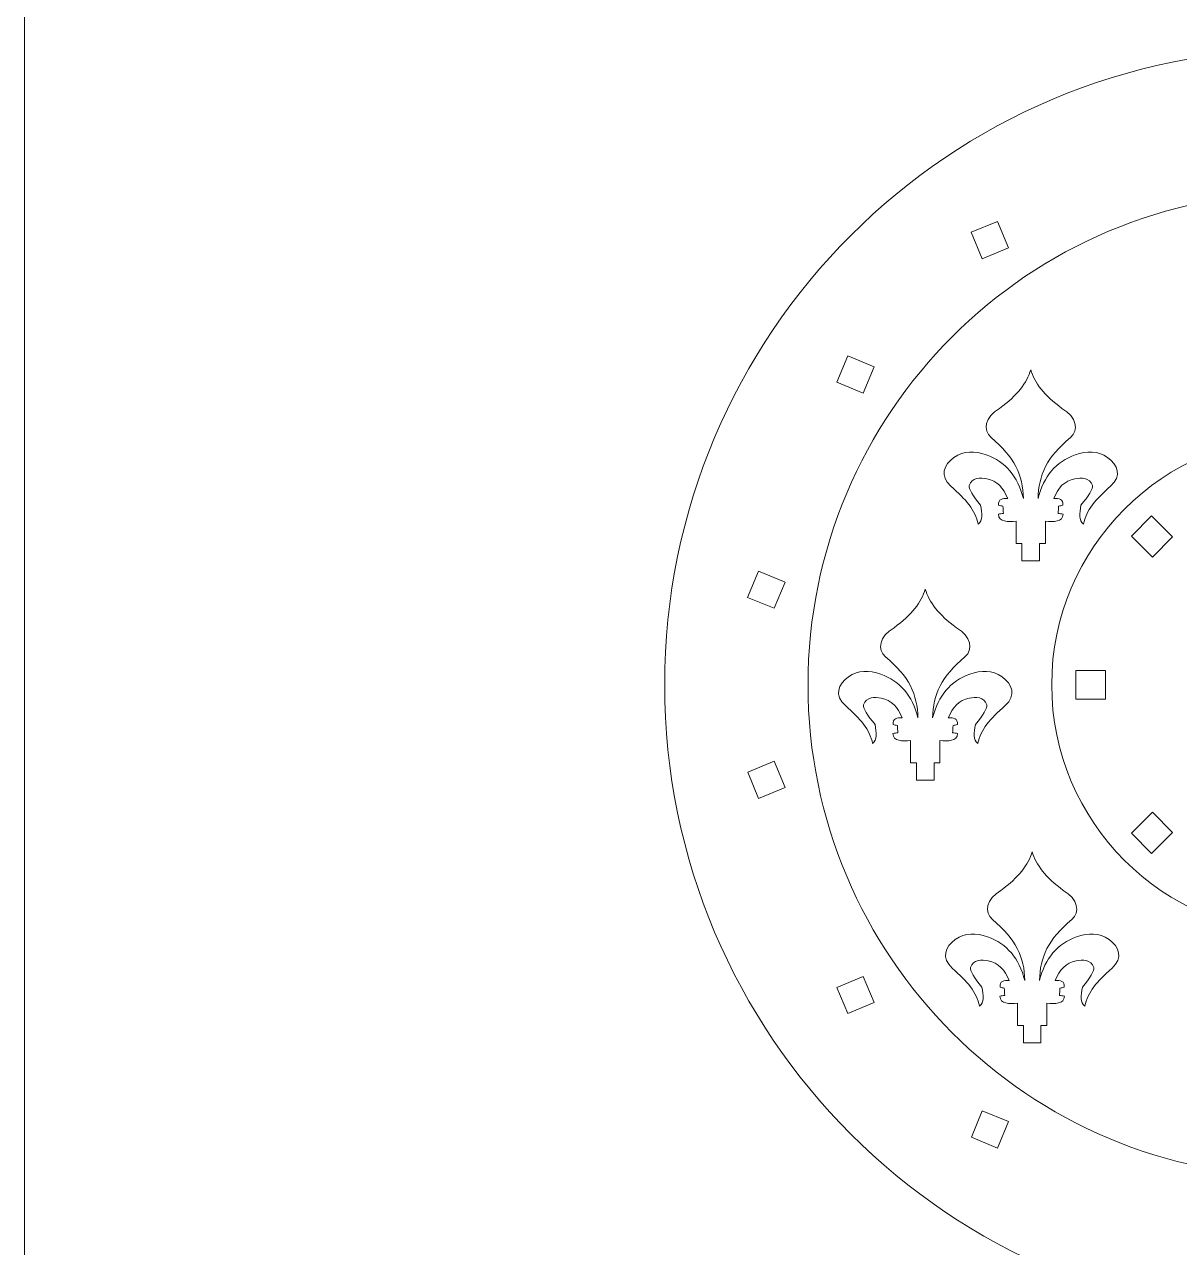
# Model space of a CAD drawing. Header units: centimetres. Extents: x -37.8 to 25.4, y -19.3 to 28.3.
# Drawn here: x -37.8 to -25.71, y -3.68 to 9.12 of the extents above; entities that cross this region are included whole.
import ezdxf

# ---------------------------------------------------------------- set-up
doc = ezdxf.new("R2010")
doc.units = ezdxf.units.CM
doc.header["$MEASUREMENT"] = 0
doc.layers.add('Camada 1', color=7, linetype='Continuous')

msp = doc.modelspace()

# ---------------------------------------------------------------- linework, layer by layer
at = {"layer": 'Camada 1', "color": 240, "lineweight": 20}
msp.add_open_spline([(-37.79744, -19.26119), (-37.79744, -19.26119), (-11.97891, -19.26119), (-11.97891, -19.26119), (-11.97891, -19.26119), (-11.97891, -19.26119), (-11.97891, 24.99913), (-11.97891, 24.99913), (-11.97891, 24.99913), (-11.97891, 24.99913), (-37.79744, 24.99913), (-37.79744, 24.99913), (-37.79744, 24.99913), (-37.79744, 24.99913), (-37.79744, -19.26119), (-37.79744, -19.26119), (-37.79744, -19.26119), (-37.79744, -19.26119), (-37.79744, -19.26119), (-37.79744, -19.26119)], degree=3, knots=[0, 0, 0, 0, 0.16666667, 0.16666667, 0.16666667, 0.16666667, 0.33333333, 0.33333333, 0.33333333, 0.33333333, 0.5, 0.5, 0.5, 0.5, 0.66666667, 0.66666667, 0.66666667, 0.66666667, 1, 1, 1, 1], dxfattribs=at)
at = {"layer": 'Camada 1', "color": 250, "lineweight": 9}
for points, knots in [([(-24.4481, 8.86135), (-20.7754, 8.86135), (-17.7981, 5.88405), (-17.7981, 2.21135), (-17.7981, 2.21135), (-17.7981, -1.46135), (-20.7754, -4.43865), (-24.4481, -4.43865), (-24.4481, -4.43865), (-28.1208, -4.43865), (-31.0981, -1.46135), (-31.0981, 2.21135), (-31.0981, 2.21135), (-31.0981, 5.88405), (-28.1208, 8.86135), (-24.4481, 8.86135)], [0, 0, 0, 0, 0.2, 0.2, 0.2, 0.2, 0.4, 0.4, 0.4, 0.4, 0.6, 0.6, 0.6, 0.6, 1, 1, 1, 1]), ([(-24.4481, 7.36135), (-21.60383, 7.36135), (-19.2981, 5.05562), (-19.2981, 2.21135), (-19.2981, 2.21135), (-19.2981, -0.63292), (-21.60383, -2.93865), (-24.4481, -2.93865), (-24.4481, -2.93865), (-27.29237, -2.93865), (-29.5981, -0.63292), (-29.5981, 2.21135), (-29.5981, 2.21135), (-29.5981, 5.05562), (-27.29237, 7.36135), (-24.4481, 7.36135)], [0, 0, 0, 0, 0.2, 0.2, 0.2, 0.2, 0.4, 0.4, 0.4, 0.4, 0.6, 0.6, 0.6, 0.6, 1, 1, 1, 1]), ([(-27.88976, 6.94607), (-27.88976, 6.94607), (-27.61466, 7.06002), (-27.61466, 7.06002), (-27.61466, 7.06002), (-27.61466, 7.06002), (-27.49985, 6.78286), (-27.49985, 6.78286), (-27.49985, 6.78286), (-27.49985, 6.78286), (-27.77496, 6.66891), (-27.77496, 6.66891), (-27.77496, 6.66891), (-27.77496, 6.66891), (-27.88976, 6.94607), (-27.88976, 6.94607)], [0, 0, 0, 0, 0.2, 0.2, 0.2, 0.2, 0.4, 0.4, 0.4, 0.4, 0.6, 0.6, 0.6, 0.6, 1, 1, 1, 1]), ([(-29.29706, 5.37722), (-29.29706, 5.37722), (-29.1831, 5.65232), (-29.1831, 5.65232), (-29.1831, 5.65232), (-29.1831, 5.65232), (-28.90594, 5.53752), (-28.90594, 5.53752), (-28.90594, 5.53752), (-28.90594, 5.53752), (-29.01989, 5.26242), (-29.01989, 5.26242), (-29.01989, 5.26242), (-29.01989, 5.26242), (-29.29706, 5.37722), (-29.29706, 5.37722)], [0, 0, 0, 0, 0.2, 0.2, 0.2, 0.2, 0.4, 0.4, 0.4, 0.4, 0.6, 0.6, 0.6, 0.6, 1, 1, 1, 1]), ([(-27.17521, 3.69034), (-27.17521, 3.69034), (-27.17521, 3.50656), (-27.17521, 3.50656), (-27.17521, 3.50656), (-27.17521, 3.50656), (-27.35899, 3.50656), (-27.35899, 3.50656), (-27.35899, 3.50656), (-27.35899, 3.50656), (-27.35899, 3.69034), (-27.35899, 3.69034), (-27.35899, 3.69034), (-27.35899, 3.69034), (-27.42025, 3.69034), (-27.42025, 3.69034), (-27.42025, 3.69034), (-27.42025, 3.69034), (-27.42025, 3.923), (-27.42025, 3.923), (-27.42025, 3.923), (-27.50277, 3.91514), (-27.60367, 3.91332), (-27.60465, 3.99633), (-27.60465, 3.99633), (-27.59137, 4.00014), (-27.56685, 4.00073), (-27.55357, 4.00454), (-27.55357, 4.00454), (-27.55524, 4.02935), (-27.55689, 4.05415), (-27.55855, 4.07895), (-27.55855, 4.07895), (-27.5735, 4.08277), (-27.58844, 4.08659), (-27.60337, 4.0904), (-27.60337, 4.0904), (-27.60876, 4.15574), (-27.56347, 4.16282), (-27.50876, 4.15908), (-27.50876, 4.15908), (-27.55278, 4.27447), (-27.61853, 4.34539), (-27.72788, 4.36515), (-27.72788, 4.36515), (-27.79394, 4.37708), (-27.88228, 4.38415), (-27.91214, 4.29647), (-27.91214, 4.29647), (-27.92282, 4.26511), (-27.86957, 4.18498), (-27.79262, 4.0904), (-27.79262, 4.0904), (-27.77565, 4.00048), (-27.76809, 3.93421), (-27.81752, 3.89006), (-27.81752, 3.89006), (-27.84859, 4.04077), (-27.94514, 4.14906), (-28.10292, 4.28897), (-28.10292, 4.28897), (-28.22292, 4.39538), (-28.17717, 4.51535), (-28.0715, 4.58838), (-28.0715, 4.58838), (-27.96632, 4.66107), (-27.85452, 4.66133), (-27.73286, 4.617), (-27.73286, 4.617), (-27.53039, 4.54321), (-27.40268, 4.39357), (-27.34441, 4.15908), (-27.34441, 4.15908), (-27.34736, 4.40437), (-27.43607, 4.5919), (-27.68306, 4.80016), (-27.68306, 4.80016), (-27.77223, 4.87536), (-27.74701, 5.01129), (-27.59342, 5.10353), (-27.59342, 5.10353), (-27.40741, 5.23788), (-27.30704, 5.37222), (-27.26711, 5.50656), (-27.26711, 5.50656), (-27.22717, 5.37222), (-27.1268, 5.23788), (-26.9408, 5.10353), (-26.9408, 5.10353), (-26.78719, 5.01129), (-26.76197, 4.87536), (-26.85115, 4.80016), (-26.85115, 4.80016), (-27.09813, 4.5919), (-27.18685, 4.40437), (-27.1898, 4.15908), (-27.1898, 4.15908), (-27.13153, 4.39357), (-27.00381, 4.54321), (-26.80135, 4.617), (-26.80135, 4.617), (-26.67969, 4.66133), (-26.56789, 4.66107), (-26.4627, 4.58838), (-26.4627, 4.58838), (-26.35704, 4.51535), (-26.31129, 4.39538), (-26.43129, 4.28897), (-26.43129, 4.28897), (-26.58907, 4.14906), (-26.68563, 4.04077), (-26.71669, 3.89006), (-26.71669, 3.89006), (-26.76611, 3.93421), (-26.75856, 4.00048), (-26.74159, 4.0904), (-26.74159, 4.0904), (-26.66463, 4.18498), (-26.61139, 4.26511), (-26.62207, 4.29647), (-26.62207, 4.29647), (-26.65193, 4.38415), (-26.74027, 4.37708), (-26.80633, 4.36515), (-26.80633, 4.36515), (-26.91568, 4.34539), (-26.98143, 4.27447), (-27.02546, 4.15908), (-27.02546, 4.15908), (-26.97075, 4.16282), (-26.92545, 4.15574), (-26.93083, 4.0904), (-26.93083, 4.0904), (-26.94577, 4.08659), (-26.96072, 4.08277), (-26.97565, 4.07895), (-26.97565, 4.07895), (-26.97731, 4.05415), (-26.97897, 4.02935), (-26.98063, 4.00454), (-26.98063, 4.00454), (-26.96735, 4.00073), (-26.94284, 4.00014), (-26.92955, 3.99633), (-26.92955, 3.99633), (-26.93054, 3.91333), (-27.03143, 3.91514), (-27.11395, 3.923), (-27.11395, 3.923), (-27.11395, 3.923), (-27.11395, 3.69034), (-27.11395, 3.69034), (-27.11395, 3.69034), (-27.11395, 3.69034), (-27.17521, 3.69034), (-27.17521, 3.69034)], [0, 0, 0, 0, 0.025, 0.025, 0.025, 0.025, 0.05, 0.05, 0.05, 0.05, 0.075, 0.075, 0.075, 0.075, 0.1, 0.1, 0.1, 0.1, 0.125, 0.125, 0.125, 0.125, 0.15, 0.15, 0.15, 0.15, 0.175, 0.175, 0.175, 0.175, 0.2, 0.2, 0.2, 0.2, 0.225, 0.225, 0.225, 0.225, 0.25, 0.25, 0.25, 0.25, 0.275, 0.275, 0.275, 0.275, 0.3, 0.3, 0.3, 0.3, 0.325, 0.325, 0.325, 0.325, 0.35, 0.35, 0.35, 0.35, 0.375, 0.375, 0.375, 0.375, 0.4, 0.4, 0.4, 0.4, 0.425, 0.425, 0.425, 0.425, 0.45, 0.45, 0.45, 0.45, 0.475, 0.475, 0.475, 0.475, 0.5, 0.5, 0.5, 0.5, 0.525, 0.525, 0.525, 0.525, 0.55, 0.55, 0.55, 0.55, 0.575, 0.575, 0.575, 0.575, 0.6, 0.6, 0.6, 0.6, 0.625, 0.625, 0.625, 0.625, 0.65, 0.65, 0.65, 0.65, 0.675, 0.675, 0.675, 0.675, 0.7, 0.7, 0.7, 0.7, 0.725, 0.725, 0.725, 0.725, 0.75, 0.75, 0.75, 0.75, 0.775, 0.775, 0.775, 0.775, 0.8, 0.8, 0.8, 0.8, 0.825, 0.825, 0.825, 0.825, 0.85, 0.85, 0.85, 0.85, 0.875, 0.875, 0.875, 0.875, 0.9, 0.9, 0.9, 0.9, 0.925, 0.925, 0.925, 0.925, 0.95, 0.95, 0.95, 0.95, 1, 1, 1, 1]), ([(-24.4481, 4.81136), (-23.01216, 4.81136), (-21.8481, 3.64729), (-21.8481, 2.21135), (-21.8481, 2.21135), (-21.8481, 0.77541), (-23.01216, -0.38865), (-24.4481, -0.38865), (-24.4481, -0.38865), (-25.88404, -0.38865), (-27.0481, 0.77541), (-27.0481, 2.21135), (-27.0481, 2.21135), (-27.0481, 3.64729), (-25.88404, 4.81136), (-24.4481, 4.81136)], [0, 0, 0, 0, 0.2, 0.2, 0.2, 0.2, 0.4, 0.4, 0.4, 0.4, 0.6, 0.6, 0.6, 0.6, 1, 1, 1, 1]), ([(-25.99462, 3.54575), (-25.99462, 3.54575), (-26.21443, 3.76556), (-26.21443, 3.76556), (-26.21443, 3.76556), (-26.21443, 3.76556), (-26.0023, 3.9777), (-26.0023, 3.9777), (-26.0023, 3.9777), (-26.0023, 3.9777), (-25.78249, 3.75788), (-25.78249, 3.75788), (-25.78249, 3.75788), (-25.78249, 3.75788), (-25.99462, 3.54575), (-25.99462, 3.54575)], [0, 0, 0, 0, 0.2, 0.2, 0.2, 0.2, 0.4, 0.4, 0.4, 0.4, 0.6, 0.6, 0.6, 0.6, 1, 1, 1, 1]), ([(-30.22967, 3.12568), (-30.22967, 3.12568), (-30.11572, 3.40078), (-30.11572, 3.40078), (-30.11572, 3.40078), (-30.11572, 3.40078), (-29.83856, 3.28598), (-29.83856, 3.28598), (-29.83856, 3.28598), (-29.83856, 3.28598), (-29.95251, 3.01087), (-29.95251, 3.01087), (-29.95251, 3.01087), (-29.95251, 3.01087), (-30.22967, 3.12568), (-30.22967, 3.12568)], [0, 0, 0, 0, 0.2, 0.2, 0.2, 0.2, 0.4, 0.4, 0.4, 0.4, 0.6, 0.6, 0.6, 0.6, 1, 1, 1, 1]), ([(-28.27954, 1.39511), (-28.27954, 1.39511), (-28.27954, 1.21133), (-28.27954, 1.21133), (-28.27954, 1.21133), (-28.27954, 1.21133), (-28.46332, 1.21133), (-28.46332, 1.21133), (-28.46332, 1.21133), (-28.46332, 1.21133), (-28.46332, 1.39511), (-28.46332, 1.39511), (-28.46332, 1.39511), (-28.46332, 1.39511), (-28.52458, 1.39511), (-28.52458, 1.39511), (-28.52458, 1.39511), (-28.52458, 1.39511), (-28.52458, 1.62777), (-28.52458, 1.62777), (-28.52458, 1.62777), (-28.6071, 1.61991), (-28.708, 1.61809), (-28.70898, 1.7011), (-28.70898, 1.7011), (-28.6957, 1.70491), (-28.67118, 1.7055), (-28.6579, 1.70931), (-28.6579, 1.70931), (-28.65957, 1.73412), (-28.66122, 1.75892), (-28.66288, 1.78372), (-28.66288, 1.78372), (-28.67783, 1.78754), (-28.69277, 1.79136), (-28.7077, 1.79517), (-28.7077, 1.79517), (-28.71309, 1.86051), (-28.6678, 1.86759), (-28.61309, 1.86385), (-28.61309, 1.86385), (-28.65711, 1.97924), (-28.72286, 2.05016), (-28.83221, 2.06992), (-28.83221, 2.06992), (-28.89827, 2.08185), (-28.98661, 2.08892), (-29.01647, 2.00124), (-29.01647, 2.00124), (-29.02715, 1.96988), (-28.9739, 1.88975), (-28.89695, 1.79517), (-28.89695, 1.79517), (-28.87998, 1.70525), (-28.87242, 1.63898), (-28.92185, 1.59483), (-28.92185, 1.59483), (-28.95292, 1.74554), (-29.04947, 1.85383), (-29.20725, 1.99374), (-29.20725, 1.99374), (-29.32725, 2.10015), (-29.2815, 2.22012), (-29.17583, 2.29315), (-29.17583, 2.29315), (-29.07065, 2.36584), (-28.95885, 2.3661), (-28.83719, 2.32177), (-28.83719, 2.32177), (-28.63472, 2.24798), (-28.50701, 2.09834), (-28.44874, 1.86385), (-28.44874, 1.86385), (-28.45169, 2.10914), (-28.5404, 2.29667), (-28.78739, 2.50493), (-28.78739, 2.50493), (-28.87656, 2.58013), (-28.85134, 2.71606), (-28.69775, 2.8083), (-28.69775, 2.8083), (-28.51174, 2.94264), (-28.41137, 3.07699), (-28.37144, 3.21133), (-28.37144, 3.21133), (-28.3315, 3.07699), (-28.23113, 2.94264), (-28.04513, 2.8083), (-28.04513, 2.8083), (-27.89152, 2.71606), (-27.8663, 2.58013), (-27.95548, 2.50493), (-27.95548, 2.50493), (-28.20246, 2.29667), (-28.29118, 2.10914), (-28.29413, 1.86385), (-28.29413, 1.86385), (-28.23586, 2.09834), (-28.10814, 2.24798), (-27.90568, 2.32177), (-27.90568, 2.32177), (-27.78402, 2.3661), (-27.67222, 2.36584), (-27.56703, 2.29315), (-27.56703, 2.29315), (-27.46137, 2.22012), (-27.41562, 2.10015), (-27.53562, 1.99374), (-27.53562, 1.99374), (-27.6934, 1.85383), (-27.78996, 1.74554), (-27.82102, 1.59483), (-27.82102, 1.59483), (-27.87044, 1.63898), (-27.86289, 1.70525), (-27.84592, 1.79517), (-27.84592, 1.79517), (-27.76896, 1.88975), (-27.71572, 1.96988), (-27.7264, 2.00124), (-27.7264, 2.00124), (-27.75626, 2.08892), (-27.8446, 2.08185), (-27.91066, 2.06992), (-27.91066, 2.06992), (-28.02001, 2.05016), (-28.08576, 1.97924), (-28.12979, 1.86385), (-28.12979, 1.86385), (-28.07508, 1.86759), (-28.02978, 1.86051), (-28.03516, 1.79517), (-28.03516, 1.79517), (-28.0501, 1.79136), (-28.06505, 1.78754), (-28.07998, 1.78372), (-28.07998, 1.78372), (-28.08164, 1.75892), (-28.0833, 1.73412), (-28.08496, 1.70931), (-28.08496, 1.70931), (-28.07168, 1.7055), (-28.04717, 1.70491), (-28.03388, 1.7011), (-28.03388, 1.7011), (-28.03487, 1.6181), (-28.13576, 1.61991), (-28.21828, 1.62777), (-28.21828, 1.62777), (-28.21828, 1.62777), (-28.21828, 1.39511), (-28.21828, 1.39511), (-28.21828, 1.39511), (-28.21828, 1.39511), (-28.27954, 1.39511), (-28.27954, 1.39511)], [0, 0, 0, 0, 0.025, 0.025, 0.025, 0.025, 0.05, 0.05, 0.05, 0.05, 0.075, 0.075, 0.075, 0.075, 0.1, 0.1, 0.1, 0.1, 0.125, 0.125, 0.125, 0.125, 0.15, 0.15, 0.15, 0.15, 0.175, 0.175, 0.175, 0.175, 0.2, 0.2, 0.2, 0.2, 0.225, 0.225, 0.225, 0.225, 0.25, 0.25, 0.25, 0.25, 0.275, 0.275, 0.275, 0.275, 0.3, 0.3, 0.3, 0.3, 0.325, 0.325, 0.325, 0.325, 0.35, 0.35, 0.35, 0.35, 0.375, 0.375, 0.375, 0.375, 0.4, 0.4, 0.4, 0.4, 0.425, 0.425, 0.425, 0.425, 0.45, 0.45, 0.45, 0.45, 0.475, 0.475, 0.475, 0.475, 0.5, 0.5, 0.5, 0.5, 0.525, 0.525, 0.525, 0.525, 0.55, 0.55, 0.55, 0.55, 0.575, 0.575, 0.575, 0.575, 0.6, 0.6, 0.6, 0.6, 0.625, 0.625, 0.625, 0.625, 0.65, 0.65, 0.65, 0.65, 0.675, 0.675, 0.675, 0.675, 0.7, 0.7, 0.7, 0.7, 0.725, 0.725, 0.725, 0.725, 0.75, 0.75, 0.75, 0.75, 0.775, 0.775, 0.775, 0.775, 0.8, 0.8, 0.8, 0.8, 0.825, 0.825, 0.825, 0.825, 0.85, 0.85, 0.85, 0.85, 0.875, 0.875, 0.875, 0.875, 0.9, 0.9, 0.9, 0.9, 0.925, 0.925, 0.925, 0.925, 0.95, 0.95, 0.95, 0.95, 1, 1, 1, 1]), ([(-26.79609, 2.36134), (-26.79609, 2.36134), (-26.48523, 2.36134), (-26.48523, 2.36134), (-26.48523, 2.36134), (-26.48523, 2.36134), (-26.48523, 2.06134), (-26.48523, 2.06134), (-26.48523, 2.06134), (-26.48523, 2.06134), (-26.79609, 2.06134), (-26.79609, 2.06134), (-26.79609, 2.06134), (-26.79609, 2.06134), (-26.79609, 2.36134), (-26.79609, 2.36134)], [0, 0, 0, 0, 0.2, 0.2, 0.2, 0.2, 0.4, 0.4, 0.4, 0.4, 0.6, 0.6, 0.6, 0.6, 1, 1, 1, 1]), ([(-30.11544, 1.02123), (-30.11544, 1.02123), (-30.22939, 1.29633), (-30.22939, 1.29633), (-30.22939, 1.29633), (-30.22939, 1.29633), (-29.95222, 1.41114), (-29.95222, 1.41114), (-29.95222, 1.41114), (-29.95222, 1.41114), (-29.83827, 1.13603), (-29.83827, 1.13603), (-29.83827, 1.13603), (-29.83827, 1.13603), (-30.11544, 1.02123), (-30.11544, 1.02123)], [0, 0, 0, 0, 0.2, 0.2, 0.2, 0.2, 0.4, 0.4, 0.4, 0.4, 0.6, 0.6, 0.6, 0.6, 1, 1, 1, 1]), ([(-26.21444, 0.65713), (-26.21444, 0.65713), (-25.99463, 0.87694), (-25.99463, 0.87694), (-25.99463, 0.87694), (-25.99463, 0.87694), (-25.7825, 0.66481), (-25.7825, 0.66481), (-25.7825, 0.66481), (-25.7825, 0.66481), (-26.00231, 0.445), (-26.00231, 0.445), (-26.00231, 0.445), (-26.00231, 0.445), (-26.21444, 0.65713), (-26.21444, 0.65713)], [0, 0, 0, 0, 0.2, 0.2, 0.2, 0.2, 0.4, 0.4, 0.4, 0.4, 0.6, 0.6, 0.6, 0.6, 1, 1, 1, 1]), ([(-27.16081, -1.35347), (-27.16081, -1.35347), (-27.16081, -1.53725), (-27.16081, -1.53725), (-27.16081, -1.53725), (-27.16081, -1.53725), (-27.34459, -1.53725), (-27.34459, -1.53725), (-27.34459, -1.53725), (-27.34459, -1.53725), (-27.34459, -1.35347), (-27.34459, -1.35347), (-27.34459, -1.35347), (-27.34459, -1.35347), (-27.40585, -1.35347), (-27.40585, -1.35347), (-27.40585, -1.35347), (-27.40585, -1.35347), (-27.40585, -1.12081), (-27.40585, -1.12081), (-27.40585, -1.12081), (-27.48837, -1.12867), (-27.58927, -1.13049), (-27.59025, -1.04748), (-27.59025, -1.04748), (-27.57697, -1.04367), (-27.55245, -1.04308), (-27.53917, -1.03927), (-27.53917, -1.03927), (-27.54084, -1.01446), (-27.54249, -0.98966), (-27.54415, -0.96486), (-27.54415, -0.96486), (-27.5591, -0.96104), (-27.57404, -0.95722), (-27.58897, -0.95341), (-27.58897, -0.95341), (-27.59436, -0.88807), (-27.54907, -0.88099), (-27.49436, -0.88473), (-27.49436, -0.88473), (-27.53838, -0.76934), (-27.60413, -0.69842), (-27.71348, -0.67866), (-27.71348, -0.67866), (-27.77954, -0.66673), (-27.86788, -0.65966), (-27.89774, -0.74734), (-27.89774, -0.74734), (-27.90842, -0.7787), (-27.85517, -0.85883), (-27.77822, -0.95341), (-27.77822, -0.95341), (-27.76125, -1.04333), (-27.75369, -1.1096), (-27.80312, -1.15375), (-27.80312, -1.15375), (-27.83419, -1.00304), (-27.93074, -0.89475), (-28.08852, -0.75484), (-28.08852, -0.75484), (-28.20852, -0.64843), (-28.16277, -0.52846), (-28.0571, -0.45543), (-28.0571, -0.45543), (-27.95192, -0.38274), (-27.84012, -0.38248), (-27.71846, -0.42681), (-27.71846, -0.42681), (-27.51599, -0.5006), (-27.38828, -0.65024), (-27.33001, -0.88473), (-27.33001, -0.88473), (-27.33296, -0.63944), (-27.42167, -0.45191), (-27.66866, -0.24365), (-27.66866, -0.24365), (-27.75783, -0.16845), (-27.73261, -0.03252), (-27.57902, 0.05972), (-27.57902, 0.05972), (-27.39301, 0.19406), (-27.29264, 0.32841), (-27.25271, 0.46275), (-27.25271, 0.46275), (-27.21277, 0.32841), (-27.1124, 0.19406), (-26.9264, 0.05972), (-26.9264, 0.05972), (-26.77279, -0.03252), (-26.74757, -0.16845), (-26.83675, -0.24365), (-26.83675, -0.24365), (-27.08373, -0.45191), (-27.17245, -0.63944), (-27.1754, -0.88473), (-27.1754, -0.88473), (-27.11713, -0.65024), (-26.98941, -0.5006), (-26.78695, -0.42681), (-26.78695, -0.42681), (-26.66529, -0.38248), (-26.55349, -0.38274), (-26.4483, -0.45543), (-26.4483, -0.45543), (-26.34264, -0.52846), (-26.29689, -0.64843), (-26.41689, -0.75484), (-26.41689, -0.75484), (-26.57467, -0.89475), (-26.67123, -1.00304), (-26.70229, -1.15375), (-26.70229, -1.15375), (-26.75171, -1.1096), (-26.74416, -1.04333), (-26.72719, -0.95341), (-26.72719, -0.95341), (-26.65023, -0.85883), (-26.59699, -0.7787), (-26.60767, -0.74734), (-26.60767, -0.74734), (-26.63753, -0.65966), (-26.72587, -0.66673), (-26.79193, -0.67866), (-26.79193, -0.67866), (-26.90128, -0.69842), (-26.96703, -0.76934), (-27.01106, -0.88473), (-27.01106, -0.88473), (-26.95635, -0.88099), (-26.91105, -0.88807), (-26.91643, -0.95341), (-26.91643, -0.95341), (-26.93137, -0.95722), (-26.94632, -0.96104), (-26.96125, -0.96486), (-26.96125, -0.96486), (-26.96291, -0.98966), (-26.96457, -1.01446), (-26.96623, -1.03927), (-26.96623, -1.03927), (-26.95295, -1.04308), (-26.92844, -1.04367), (-26.91515, -1.04748), (-26.91515, -1.04748), (-26.91614, -1.13048), (-27.01703, -1.12867), (-27.09955, -1.12081), (-27.09955, -1.12081), (-27.09955, -1.12081), (-27.09955, -1.35347), (-27.09955, -1.35347), (-27.09955, -1.35347), (-27.09955, -1.35347), (-27.16081, -1.35347), (-27.16081, -1.35347)], [0, 0, 0, 0, 0.025, 0.025, 0.025, 0.025, 0.05, 0.05, 0.05, 0.05, 0.075, 0.075, 0.075, 0.075, 0.1, 0.1, 0.1, 0.1, 0.125, 0.125, 0.125, 0.125, 0.15, 0.15, 0.15, 0.15, 0.175, 0.175, 0.175, 0.175, 0.2, 0.2, 0.2, 0.2, 0.225, 0.225, 0.225, 0.225, 0.25, 0.25, 0.25, 0.25, 0.275, 0.275, 0.275, 0.275, 0.3, 0.3, 0.3, 0.3, 0.325, 0.325, 0.325, 0.325, 0.35, 0.35, 0.35, 0.35, 0.375, 0.375, 0.375, 0.375, 0.4, 0.4, 0.4, 0.4, 0.425, 0.425, 0.425, 0.425, 0.45, 0.45, 0.45, 0.45, 0.475, 0.475, 0.475, 0.475, 0.5, 0.5, 0.5, 0.5, 0.525, 0.525, 0.525, 0.525, 0.55, 0.55, 0.55, 0.55, 0.575, 0.575, 0.575, 0.575, 0.6, 0.6, 0.6, 0.6, 0.625, 0.625, 0.625, 0.625, 0.65, 0.65, 0.65, 0.65, 0.675, 0.675, 0.675, 0.675, 0.7, 0.7, 0.7, 0.7, 0.725, 0.725, 0.725, 0.725, 0.75, 0.75, 0.75, 0.75, 0.775, 0.775, 0.775, 0.775, 0.8, 0.8, 0.8, 0.8, 0.825, 0.825, 0.825, 0.825, 0.85, 0.85, 0.85, 0.85, 0.875, 0.875, 0.875, 0.875, 0.9, 0.9, 0.9, 0.9, 0.925, 0.925, 0.925, 0.925, 0.95, 0.95, 0.95, 0.95, 1, 1, 1, 1]), ([(-29.18282, -1.23031), (-29.18282, -1.23031), (-29.29677, -0.95521), (-29.29677, -0.95521), (-29.29677, -0.95521), (-29.29677, -0.95521), (-29.01961, -0.8404), (-29.01961, -0.8404), (-29.01961, -0.8404), (-29.01961, -0.8404), (-28.90565, -1.11551), (-28.90565, -1.11551), (-28.90565, -1.11551), (-28.90565, -1.11551), (-29.18282, -1.23031), (-29.18282, -1.23031)], [0, 0, 0, 0, 0.2, 0.2, 0.2, 0.2, 0.4, 0.4, 0.4, 0.4, 0.6, 0.6, 0.6, 0.6, 1, 1, 1, 1]), ([(-27.61397, -2.63761), (-27.61397, -2.63761), (-27.88907, -2.52365), (-27.88907, -2.52365), (-27.88907, -2.52365), (-27.88907, -2.52365), (-27.77427, -2.24649), (-27.77427, -2.24649), (-27.77427, -2.24649), (-27.77427, -2.24649), (-27.49916, -2.36044), (-27.49916, -2.36044), (-27.49916, -2.36044), (-27.49916, -2.36044), (-27.61397, -2.63761), (-27.61397, -2.63761)], [0, 0, 0, 0, 0.2, 0.2, 0.2, 0.2, 0.4, 0.4, 0.4, 0.4, 0.6, 0.6, 0.6, 0.6, 1, 1, 1, 1])]:
    msp.add_open_spline(points, degree=3, knots=knots, dxfattribs=at)

doc.saveas('drawing.dxf')
